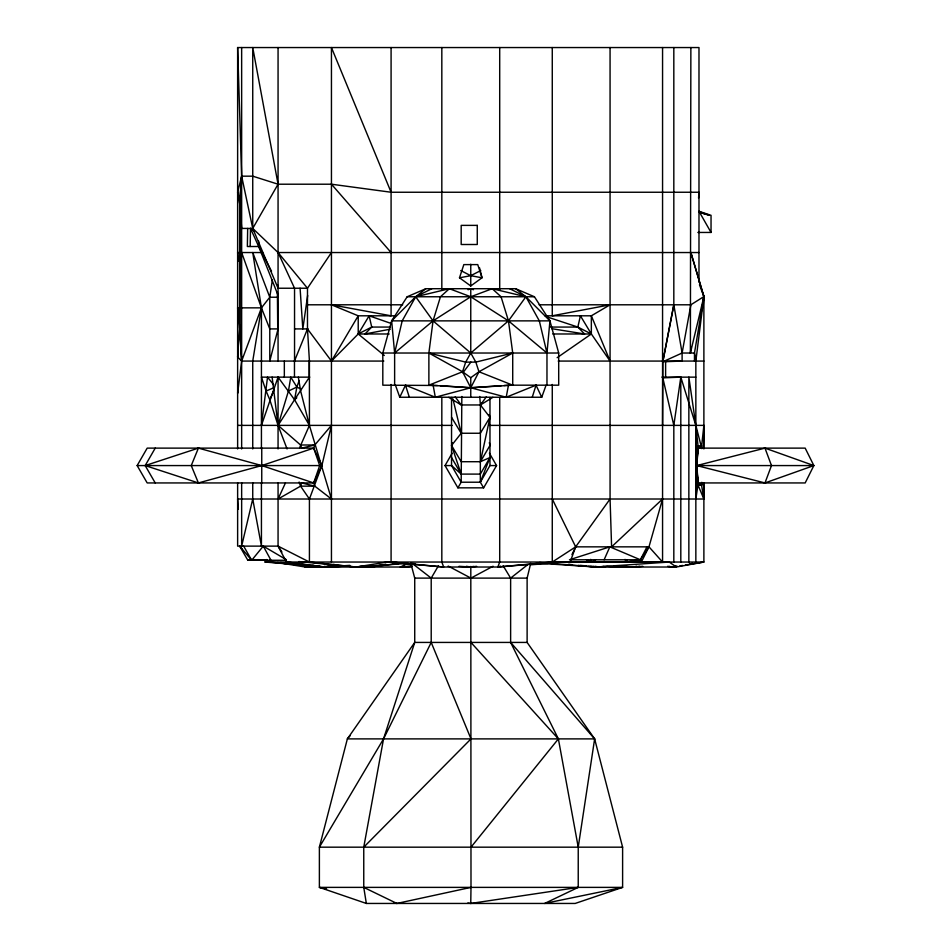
<?xml version="1.0" encoding="UTF-8"?>
<svg xmlns="http://www.w3.org/2000/svg" width="951" height="951" viewBox="0 0 951 951"><rect width="100%" height="100%" fill="white"/><g stroke="black" fill="none" stroke-linecap="round" stroke-linejoin="round"><path stroke-width="1.43" d="M277.383 291.743L277.74 328.915L278.203 324.505M479.72 396.484L480.41 404.96L480.326 482.216L483.619 487.839L496.565 465.574L489.373 453.151M662.562 425.382L662.811 361.784L673.819 304.795L673.819 47.55M695.847 562.041L695.847 361.071L703.883 296.593L690.866 252.538L703.883 296.593L690.378 353.023L690.866 47.55M673.819 562.041L673.819 425.382L662.811 377.868L680.809 377.143L695.847 425.382L695.847 499.013L698.26 482.942L696.726 465.574L698.26 448.123L695.847 425.382L688.857 377.143L688.857 562.041M703.562 448.349L703.883 425.382L489.313 425.382M467.821 903.01L470.757 903.45L470.995 887.378L470.804 566.427M247.676 228.43L247.355 246.511L259.112 246.511M250.172 246.511L250.493 228.43L253.156 229.227M703.264 305.604L703.883 295.392L703.883 448.943M238.285 385.916L237.631 393.227L241.649 361.071L239.64 327.382L239.64 201.814L241.649 176.173L237.631 47.55L698.985 47.55L698.985 282.316M272.366 279.939L269.787 297.235L261.43 307.851L241.649 361.071L237.631 357.053L239.795 324.897L241.649 361.071L383.812 361.071M698.557 198.117L698.985 192.245L391.087 192.245L331.447 184.209L278.061 184.209L252.74 176.173L241.649 176.173L237.631 192.245L239.961 201.814L239.795 329.878L237.631 307.851L261.43 307.851L269.787 328.915L278.286 328.915M701.398 448.123L703.883 425.382M452.177 453.151L445.032 465.574L457.895 487.839L461.187 482.216L461.841 396.484M238.261 509.32L237.631 499.013L703.883 499.013L698.093 485.272L696.334 465.574L698.093 445.793L701.553 445.793L701.802 448.622L695.847 425.382M237.631 357.053L238.285 349.956M437.472 385.476L382.813 385.179L382.813 353.023L391.657 320.867L407.171 296.76L425.822 288.712L515.692 288.712L534.426 296.76L549.94 320.867L546.968 353.023L546.968 385.179M285.431 482.965L278.061 499.013L300.575 486.151L301.622 482.942L314.805 486.151L331.447 499.013L309.42 425.382L294.548 399.729L278.061 377.143L261.43 425.382L267.528 377.143L273.662 384.834M703.621 483.025L703.883 499.013L701.553 485.272L698.26 482.942L696.334 465.574L698.26 448.123L701.553 445.793M690.378 353.023L691.092 347.222M307.649 295.499L302.822 328.915L300.088 288.236M673.819 425.382L680.809 377.143L680.809 562.041M503.15 565.75L510.628 578.113L510.628 642.424L594.637 738.891L622.608 847.175L622.608 887.378L544.638 903.45L578.232 887.378L578.232 847.175L594.637 738.891L527.116 642.424L527.116 578.113L530.717 563.384M287.071 448.943L278.061 425.382L288.438 391.051L290.768 377.143L296.878 387.033L300.659 389.042M699.472 284.729L703.883 296.593L694.48 353.023L694.48 361.071M703.883 296.593L690.866 304.795L682.105 353.023L682.105 361.071L662.811 361.784L673.819 304.795L682.105 353.023L662.811 361.784M527.116 642.424L414.731 642.424L347.365 738.891L319.381 847.175L319.381 887.378L622.608 887.378L575.177 903.45L366.337 903.45L363.757 887.378L363.757 847.175L383.538 738.891L414.731 642.424L414.731 578.113L410.82 563.384M299.042 380.852L296.878 387.033L294.548 399.729L278.061 425.382L300.575 444.997L301.622 448.123L314.805 444.997L331.447 425.382L321.878 465.574L309.42 499.013L309.42 562.041L356.126 567.022L406.291 563.491M440.372 385.678L470.757 387.758L506.205 397.245L508.464 385.179L558.701 385.179L558.701 353.023L549.94 320.867L525.903 296.76L515.692 288.712M452.165 442.631L451.547 445.472L461.187 474.097L480.326 474.097L489.967 457.538L480.41 461.71L461.187 461.71L451.547 445.472L461.187 433.252L480.326 433.252L489.967 417.334L489.23 414.577M551.735 328.677L584.592 333.979L577.839 327.061L580.407 315.803L591.344 333.979L610.067 361.071L591.344 315.803L544.971 315.803M252.74 482.811L252.74 499.013L241.649 546.124L241.649 482.811M278.061 328.915L269.787 361.071L269.787 297.235L252.74 252.538L261.43 307.851L261.43 448.943M551.842 561.898L641.426 561.875L648.974 546.849L662.562 499.013L611.6 546.849L610.067 499.013L610.067 47.55M532.251 397.245L536.031 385.179L506.205 397.245M394.629 385.179L394.629 353.023L433.05 320.867L470.757 296.76L492.226 288.712L501.058 296.76L508.464 320.867L512.72 353.023L512.72 385.179L470.757 387.758L462.555 371.758L465.693 362.117L470.757 353.023L508.464 320.867L525.903 296.76L509.665 288.712M459.499 277.787L463.838 264.604L477.747 264.604L482.014 277.787L470.757 285.978L459.499 277.787L470.757 275.695L480.766 270.548M299.624 447.731L309.42 425.382L309.42 361.071L307.482 328.915L307.482 288.236L331.447 252.538M299.137 482.038L300.575 486.151L314.805 486.151L313.675 482.942L319.702 465.574L313.675 448.123L314.805 444.997L300.575 444.997M395.438 385.179L399.777 397.245L541.737 397.245L546.076 385.179M610.067 499.013L575.664 546.849L570.196 561.875L552.269 562.041L497.849 567.022L443.665 567.022L387.235 562.041L356.126 567.022L298.828 561.554M662.562 47.55L662.562 562.041L559.259 561.875L497.849 567.022L499.703 562.041L499.703 397.601M764.984 482.942L771.487 465.574L764.984 448.123L696.726 465.574L764.984 482.942L813.854 465.574L805.176 448.123L698.26 448.123M451.547 397.482L451.547 465.574L461.187 482.216L480.326 482.216L489.967 457.538M294.465 377.143L294.465 361.071L307.482 328.915L331.447 361.071L358.218 333.979L369.143 315.803L390.742 323.316M313.675 482.942L261.751 465.574L198.402 448.123L191.246 465.574L198.402 482.942L261.751 465.574L313.675 448.123L321.878 465.574L313.675 482.942L147.191 482.942L137.146 465.574L147.191 448.123L313.675 448.123M604.123 559.782L609.829 546.849L640.38 559.782L641.426 561.875L662.562 562.041L648.974 546.849L575.569 546.849M272.117 377.143L278.061 425.382L269.787 399.729L274.292 389.577M399.777 397.245L405.483 385.179L435.308 397.245L470.757 387.758L501.213 385.678M571.955 554.611L575.664 546.849L552.269 499.013M438.447 565.75L431.207 578.113L431.207 642.424L383.538 738.891L319.381 847.175L622.608 847.175M622.049 562.041L626.305 561.875L627.351 559.782M764.984 448.123L813.854 465.574L805.176 482.942L698.26 482.942M646.965 546.849L640.38 559.782L626.305 561.875L550.998 562.029M470.757 397.245L470.757 377.702L462.555 371.758L428.877 353.023L465.693 362.117L475.821 362.117L512.72 353.023L478.959 371.758L470.757 387.758L428.877 385.179L428.877 353.023L433.05 320.867L440.456 296.76L449.371 288.712L470.757 296.76L508.464 320.867L546.968 353.023L539.324 320.867L525.903 296.76L492.226 288.712M270.286 559.592L268.895 562.041L324.766 567.022L349.825 565.358M252.74 228.43L278.061 184.209L252.74 47.55L252.74 228.43L278.061 288.236L307.482 288.236L278.061 252.538L252.74 228.43L241.649 176.173L239.795 204.31L237.631 192.245M155.227 448.123L145.182 465.574L155.227 482.942M334.122 564.335L324.766 567.022L265.198 562.041L266.625 559.592M480.326 482.216L489.967 465.574L489.967 397.482M331.447 361.071L358.218 315.803L395.438 315.803M703.883 482.811L703.883 562.041L265.198 562.041L266.744 559.568M309.42 377.143L294.548 399.729L296.783 397.78M648.974 546.849L640.38 559.782L569.471 559.782L609.829 546.849M448.765 397.352L461.187 404.96L480.41 404.96L486.365 396.817M462.899 372.828L470.888 362.105M265.198 562.041L267.017 559.77M470.995 847.175L558.38 738.891L510.628 642.424M489.349 442.631L489.967 445.472L480.41 461.71L489.967 417.334L480.41 404.96L482.145 402.82M286.429 560.27L247.842 560.27L239.64 546.124L251.694 560.27L263.272 546.124L286.049 559.521M350.253 735.563L347.365 738.891L594.637 738.891M363.757 847.175L470.995 738.891L431.207 642.424M431.849 288.712L415.694 296.76L402.19 320.867L394.629 353.023L391.657 320.867L415.694 296.76L425.822 288.712M510.628 578.113L527.65 564.716M470.757 377.702L478.959 371.758L512.72 385.179M557.155 357.683L591.344 333.979L591.344 315.803L610.067 304.795L552.269 315.803L552.269 47.55M552.269 384.454L552.269 562.041L575.664 546.849M480.41 404.96L492.832 397.352M595.659 559.735L591.819 561.875L571.325 562.041M493.082 566.237L470.923 578.113L448.183 566.059M407.955 563.289L400.419 567.022L412.163 566.214L400.419 567.022L404.686 566.368M288.438 391.051L296.878 387.033M269.787 399.729L266.09 391.051L272.747 388.186M428.877 385.179L462.555 371.758M468.047 289.722L470.757 288.712L473.467 289.722M198.402 448.123L145.182 465.574L198.402 482.942M497.849 567.022L500.642 566.118M620.682 566.309L633.948 567.022L636.564 566.19M624.355 566.309L621.49 567.022L614.096 566.285M449.371 288.712L415.694 296.76L433.05 320.867L470.757 353.023L475.821 362.117L478.959 371.758M473.574 566.404L470.757 567.022L459.036 566.32M394.011 902.856L396.876 903.45L470.995 887.378M247.842 560.27L251.539 559.545M672.773 567.022L677.148 566.19M390.29 329.189L364.97 333.979L371.722 327.061L390.183 327.061M667.626 566.309L671.965 567.022L676.232 566.237M689.879 563.872L692.732 563.349M336.012 566.237L331.685 567.022L324.362 566.38M540.002 563.313L596.004 567.022L676.316 567.022L703.883 562.041L685.505 564.989M359.918 566.297L370.272 567.022L385.809 564.407M362.878 566.285L370.272 567.022L386.058 564.407M679.846 565.893L682.675 565.441M603.897 566.344L599.534 567.022L590.773 566.273M470.757 903.45L578.232 887.378M607.32 566.356L617.627 567.022L623.452 566.225M370.272 567.022L398.98 563.467M625.199 566.332L633.948 567.022L639.726 566.309M476.617 566.332L470.757 567.022L466.359 566.309M267.778 562.041L271.855 561.601M606.904 566.344L599.534 567.022L595.16 566.344M617.627 567.022L624.902 566.38M633.948 567.022L642.733 566.297M530.456 564.811L548.18 563.479M341.92 566.285L331.685 567.022L327.37 566.404M504.113 385.476L508.464 385.179M318.419 566.332L305.235 567.022L277.526 562.516M552.269 562.041L559.259 561.875M239.64 201.814L241.649 228.43L253.37 228.43M697.856 232.448L711.039 232.448L711.039 215.318L698.985 211.3L711.039 232.448M262.642 252.538L237.631 252.538L238.237 261.275M698.985 252.538L278.061 252.538L294.548 288.236L294.548 361.071M407.171 296.76L534.426 296.76M269.787 297.235L278.286 297.235M307.482 304.795L402.689 304.795M539.122 304.795L690.866 304.795M391.657 320.867L549.94 320.867M550.403 327.061L577.839 327.061L591.344 333.979L552.757 333.979M294.548 328.915L308.029 328.915M389.197 333.979L358.218 333.979L358.218 315.803L331.447 304.795L391.087 315.803L391.087 47.55M382.813 353.023L558.701 353.023M681.451 353.023L694.48 353.023L695.847 361.071M558.201 361.071L703.883 361.071M309.788 377.143L261.43 377.143L266.09 391.051M661.872 377.143L695.847 377.143M237.631 425.382L452.2 425.382M137.146 465.574L321.878 465.574M445.032 465.574L451.547 465.574L461.187 474.097L451.547 457.538M489.967 465.574L496.565 465.574M696.334 465.574L813.854 465.574M698.093 485.272L701.553 485.272L701.802 482.454L701.553 485.272L701.398 482.942M457.895 487.839L483.619 487.839M278.524 546.124L237.631 546.124L237.631 482.811M411.628 567.022L305.235 567.022L302.263 564.525M414.731 578.113L527.116 578.113M257.459 559.675L266.339 559.877M254.404 559.663L267.302 560.21M252.942 559.628L264.235 560.27M387.235 562.041L403.355 563.004M410.677 563.432L415.076 563.705M539.419 562.505L596.004 567.022L669.242 562.041L676.316 567.022M568.853 564.407L571.777 564.656M580.55 565.405L586.387 565.904M280.462 562.552L283.386 562.802M568.092 564.466L571.04 564.728M578.374 565.405L585.721 566.083M588.657 566.344L596.004 567.022L593.091 566.439M302.763 564.347L305.699 564.704M311.571 565.417L324.766 567.022L287.392 562.041M301.134 564.43L305.497 565.025M308.397 565.429L320.023 567.022L312.855 565.239M309.978 565.358L320.023 567.022M326.562 888.864L319.381 887.378L366.337 903.45M669.171 566.404L671.965 567.022M699.14 212.192L709.434 215.318L698.926 211.752L705.939 214.32M546.48 316.707L577.839 327.061M586.398 559.735L591.819 561.875L590.726 559.378M363.757 887.378L396.876 903.45M309.42 562.041L278.061 546.124L278.061 482.811M460.748 270.548L470.757 275.695L482.014 277.787L479.53 267.754M254 231.01L250.493 228.43L258.696 246.511L277.823 294.667M412.77 563.824L431.207 578.113M384.287 355.46L358.218 333.979L371.722 327.061L369.143 315.803M470.923 642.424L558.38 738.891L578.232 847.175M239.64 546.124L242.386 549.214M331.447 184.209L391.087 252.538M455.196 396.817L461.187 404.96M300.575 486.151L309.42 499.013M281.912 552.02L278.061 546.124L286.429 562.041M451.547 417.334L461.187 433.252L452.926 398.945M243.658 546.124L251.694 560.27M263.272 546.124L270.987 560.27M271.534 271.225L258.696 246.511L258.696 241.15M625.033 559.378L626.305 561.875M536.031 385.179L541.737 397.245M391.087 192.245L331.447 47.55L331.447 562.041M241.649 252.538L261.43 307.851L252.74 361.071L252.74 448.943M405.483 385.179L409.334 397.245M309.42 425.382L300.659 391.051L298.329 377.143M252.74 499.013L261.43 546.124L261.43 482.811M433.133 385.179L435.308 397.245M237.631 307.851L238.297 311.999M277.989 285.312L278.061 288.236M665.617 361.071L665.617 377.143M499.703 47.55L499.703 290.281M470.757 264.247L470.757 285.978M470.757 288.712L470.757 353.023M441.823 47.55L441.823 290.281M441.823 397.601L441.823 562.041L443.665 567.022L391.087 562.041L391.087 384.454M309.17 361.071L309.17 377.143M284.337 361.071L284.337 377.143M278.061 47.55L278.061 361.071M278.061 377.143L278.061 448.943M261.751 448.123L261.751 482.942M241.649 47.55L241.649 448.943M237.631 47.55L237.631 448.943M477.271 225.375L461.187 225.375L461.187 244.502L477.271 244.502L477.271 225.375"/></g></svg>
